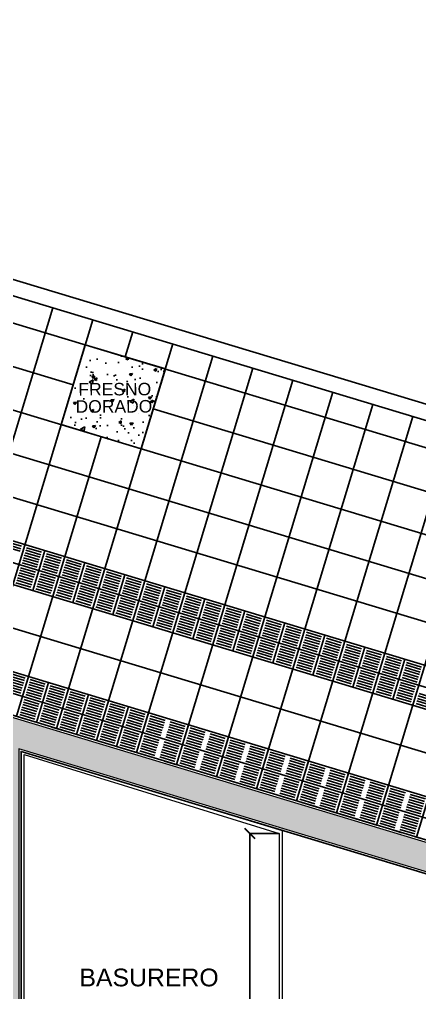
# Model space of a CAD drawing. Header units: inches. Extents: x -309 to 190, y -1585 to -1350.
# Drawn here: x -181.1 to -177.27, y -1384.93 to -1375.6 of the extents above; entities that cross this region are included whole.
import ezdxf
from ezdxf.lldxf.tags import DXFTag

# ---------------------------------------------------------------- set-up
doc = ezdxf.new("R2010")
doc.units = ezdxf.units.IN
doc.header["$MEASUREMENT"] = 0
doc.header["$PDMODE"] = 3
doc.linetypes.add('CENTER2', pattern=[1.125, 0.75, -0.125, 0.125, -0.125])
doc.linetypes.add('HIDDEN', pattern=[0.375, 0.25, -0.125])
doc.layers.get('0').update_dxf_attribs({"color": 9, "linetype": 'CONTINUOUS'})
doc.layers.get('DEFPOINTS').update_dxf_attribs({"color": 9, "linetype": 'CONTINUOUS'})
for name, color, linetype in [('10-TEXTO', 9, 'CONTINUOUS'), ('CIEGOS', 9, 'CONTINUOUS'), ('DET', 9, 'CONTINUOUS'), ('lm', 9, 'HIDDEN'), ('NO VIDENTES', 9, 'CONTINUOUS'), ('PROY', 9, 'HIDDEN2'), ('referencias', 9, 'CONTINUOUS'), ('REVOQUE', 9, 'CONTINUOUS'), ('V2', 9, 'CONTINUOUS')]:
    doc.layers.add(name, color=color, linetype=linetype)
doc.layers.add('cotas', color=9, linetype='CONTINUOUS', lineweight=15)
doc.layers.add('MURO 27', color=9, linetype='CONTINUOUS', lineweight=9)
doc.styles.add('COTAS', font='arial.ttf')
doc.styles.add('ROMANS', font='arial.ttf')
tags = doc.linetypes.add('HIDDEN2', pattern=[0.1875, 0.125, -0.0625]).pattern_tags.tags
tags[6:7] = [DXFTag(74, 4), DXFTag(75, 0), DXFTag(340, '0'), DXFTag(46, 1.0), DXFTag(50, 0.0), DXFTag(44, 0.0), DXFTag(45, 0.0)]
tags[4:5] = [DXFTag(74, 4), DXFTag(75, 0), DXFTag(340, '0'), DXFTag(46, 1.0), DXFTag(50, 0.0), DXFTag(44, 0.0), DXFTag(45, 0.0)]
doc.dimstyles.new('ploteo 100', dxfattribs={"dimscale": 0, "dimtxt": 0.22, "dimasz": 0.1, "dimexe": 0, "dimexo": 0, "dimgap": 0.05, "dimtad": 1, "dimzin": 0, "dimdsep": 46, "dimtxsty": 'COTAS', "dimblk1": 'ARCHTICK', "dimblk2": 'ARCHTICK', "dimsah": 1, "dimcen": 0.7, "dimclrd": 256, "dimclre": 256, "dimclrt": 256, "dimaunit": 1, "dimadec": 3, "dimazin": 0, "dimtfac": 1, "dimtmove": 2, "dimatfit": 3, "dimldrblk": 'ARCHTICK', "dimfxl": 1, "dimtolj": 1, "dimtzin": 0, "dimarcsym": 0})

# ---------------------------------------------------------------- blocks, each defined once
blk = doc.blocks.new('_ARCHTICK')
at = {"color": 0, "linetype": 'ByBlock', "const_width": 0.15}
blk.add_lwpolyline([(-0.5, -0.5), (0.5, 0.5)], dxfattribs=at)
blk = doc.blocks.new('*D147')
at = {"layer": 'cotas', "lineweight": -2, "transparency": 16777216}
for p, q in [((-178.6118, -1383.4023), (-178.8918, -1383.4023)), ((-178.8918, -1383.4023), (-178.8918, -1387.4016)), ((-179.8118, -1387.4016), (-178.8918, -1387.4016))]:
    blk.add_line(p, q, dxfattribs=at)
at = {"layer": 'DEFPOINTS', "color": 0, "transparency": 16777216}
for p in [(-178.6118, -1383.4023), (-179.8118, -1387.4016), (-178.8918, -1387.4016)]:
    blk.add_point(p, dxfattribs=at)
at = {"layer": 'cotas', "lineweight": -2, "transparency": 16777216, "xscale": 0.1, "yscale": 0.1, "zscale": 0.1}
for p, rotation in [((-178.8918, -1383.4023), 90), ((-178.8918, -1387.4016), 270)]:
    blk.add_blockref('_ARCHTICK', p, dxfattribs=dict(at, rotation=rotation))
at = {"layer": 'cotas', "transparency": 16777216, "insert": (-179.0541, -1385.4019), "char_height": 0.22, "attachment_point": 5, "rotation": 90, "style": 'COTAS'}
blk.add_mtext('\\A1;4.00', dxfattribs=at)

msp = doc.modelspace()

# ---------------------------------------------------------------- hatches: boundary and pattern name
at = {"layer": 'MURO 27'}
h = msp.add_hatch(color=256, dxfattribs=at)
h.paths.add_polyline_path([(-181.1018, -1382.5893), (-172.9664, -1385.0497), (-169.0218, -1390.3647), (-169.0218, -1399.0197), (-168.7518, -1399.0197), (-168.7518, -1390.2755), (-172.8028, -1384.8171), (-181.2888, -1382.2507), (-181.3718, -1382.5254), (-181.3718, -1384.8425), (-184.2118, -1384.8425), (-184.2118, -1385.1125), (-181.1018, -1385.1125)])
h.paths.add_polyline_path([(-168.7518, -1404.0597), (-169.0218, -1404.0597), (-169.0218, -1412.6484), (-169.0218, -1414.9837), (-169.0218, -1415.048), (-173.092, -1419.1182), (-176.5118, -1419.1182), (-176.5118, -1419.3882), (-172.9801, -1419.3882), (-168.7518, -1415.1599)])
at = {"layer": 'PROY'}
h = msp.add_hatch(dxfattribs=at)
h.set_pattern_fill('AR-CONC', color=256, scale=0.04, angle=-16.82674, style=0)
h.set_pattern_definition([(33.17326, (-85.35211, -1598.49984), (0.26735397, -0.10707874), [0.03, -0.33]), (338.17326, (-85.3521, -1598.49984), (0.03397317, 0.30406087), [0.024, -0.264]), (83.6247, (-85.32983, -1598.50876), (0.30132713, 0.19698213), [0.02549608, -0.28045684]), (29.35746, (-85.32895, -1598.42326), (0.389453, -0.1869504), [0.045, -0.495]), (79.8089, (-85.2965, -1598.43884), (0.4706522, 0.2647386), [0.0382441, -0.4206855]), (334.35742, (-85.32895, -1598.42326), (0.4706522, 0.2647386), [0.036, -0.396]), (4.17326, (-85.29646, -1598.45398), (0.18192024, -0.22326895), [0.03, -0.33]), (309.17326, (-85.29646, -1598.45398), (0.17712524, 0.2494671), [0.024, -0.264]), (54.6247, (-85.2813, -1598.4726), (0.35904548, 0.02619816), [0.02549608, -0.28045684]), (20.673256, (-85.35211, -1598.49984), (0.04320195, 0.126048325), [0, -0.2608, 0, -0.268, 0, -0.265]), (350.673256, (-85.35211, -1598.49984), (0.14639193, 0.12054871), [0, -0.1528, 0, -0.2548, 0, -0.101]), (310.673256, (-85.43749, -1598.47401), (0.20177496, -0.07044774), [0, -0.1, 0, -0.312, 0, -0.414]), (300.67326, (-85.47578, -1598.46244), (0.234878, -0.0292004), [0, -0.13, 0, -0.2072, 0, -0.294])])
h.paths.add_polyline_path([(-180.4666, -1378.7174), (-180.6982, -1379.4832), (-179.9324, -1379.7148), (-179.7008, -1378.949)])

# ---------------------------------------------------------------- linework, layer by layer
at = {"layer": 'CIEGOS'}
for points in [[(-204.0052, -1373.6882), (-171.8211, -1383.4215)], [(-204.0644, -1374.0882), (-172.0635, -1383.7661)], [(-204.1827, -1374.8882), (-172.5483, -1384.4553)]]:
    msp.add_lwpolyline(points, dxfattribs=at)
at = {"layer": 'DET'}
for points in [[(-203.7094, -1371.6882), (-170.6093, -1381.6985)], [(-203.8277, -1372.4882), (-171.094, -1382.3877)], [(-203.8883, -1372.8882), (-171.336, -1382.7329)], [(-203.946, -1373.2882), (-171.5788, -1383.0769)], [(-204.0348, -1373.8882), (-171.9423, -1383.5938)], [(-204.1235, -1374.4882), (-172.3059, -1384.1107)], [(-204.2123, -1375.0882), (-172.6803, -1384.6243)], [(-184.794, -1377.8266), (-180.5824, -1379.1003)], [(-181.8916, -1382.0475), (-180.7771, -1378.3623)], [(-181.5087, -1382.1633), (-180.3942, -1378.4781)], [(-180.0837, -1378.8332), (-180.0113, -1378.5939)], [(-180.743, -1382.3949), (-179.6285, -1378.7097)], [(-180.3601, -1382.5107), (-179.2456, -1378.8255)], [(-179.9772, -1382.6265), (-178.8627, -1378.9413)], [(-179.5943, -1382.7422), (-178.4799, -1379.0571)], [(-179.2115, -1382.858), (-178.097, -1379.1729)], [(-178.8286, -1382.9738), (-177.7141, -1379.2887)], [(-179.8166, -1379.3319), (-175.605, -1380.6056)], [(-178.4457, -1383.0896), (-177.3312, -1379.4045)], [(-178.0629, -1383.2054), (-176.9484, -1379.5202)], [(-181.1258, -1382.2791), (-180.3153, -1379.599)], [(-177.68, -1383.3212), (-176.5655, -1379.636)], [(-177.2971, -1383.437), (-176.1826, -1379.7518)], [(-180.9699, -1381.0726), (-180.8541, -1380.6897)], [(-180.587, -1381.1884), (-180.4712, -1380.8055)], [(-180.2042, -1381.3041), (-180.0884, -1380.9213)], [(-179.8213, -1381.4199), (-179.7055, -1381.0371)], [(-179.4384, -1381.5357), (-179.3226, -1381.1529)], [(-179.0555, -1381.6515), (-178.9397, -1381.2686)], [(-178.6727, -1381.7673), (-178.5569, -1381.3844)], [(-178.2898, -1381.8831), (-178.174, -1381.5002)], [(-177.9069, -1381.9989), (-177.7911, -1381.616)], [(-177.524, -1382.1147), (-177.4082, -1381.7318)], [(-180.9344, -1382.337), (-180.8186, -1381.9541)], [(-180.5515, -1382.4528), (-180.4357, -1382.0699)], [(-180.1687, -1382.5686), (-180.0529, -1382.1857)], [(-179.9772, -1382.6265), (-179.8614, -1382.2436)], [(-179.5943, -1382.7422), (-179.4786, -1382.3594)], [(-179.2115, -1382.858), (-179.0957, -1382.4752)], [(-178.8286, -1382.9738), (-178.7128, -1382.591)], [(-178.4457, -1383.0896), (-178.3299, -1382.7067)], [(-178.0629, -1383.2054), (-177.9471, -1382.8225)], [(-177.68, -1383.3212), (-177.5642, -1382.9383)], [(-177.2971, -1383.437), (-177.1813, -1383.0541)]]:
    msp.add_lwpolyline(points, dxfattribs=at)
at = {"layer": 'lm', "linetype": 'CENTER2'}
msp.add_lwpolyline([(-206.3913, -1374.6381), (-171.2368, -1385.2698)], dxfattribs=at)
at = {"layer": 'MURO 27'}
msp.add_lwpolyline([(-184.2118, -1384.8425), (-181.3718, -1384.8425), (-181.3718, -1382.5254), (-181.2888, -1382.2507), (-172.8028, -1384.8171), (-168.7518, -1390.2755), (-168.7518, -1399.0197), (-169.0218, -1399.0197), (-169.0218, -1390.3647), (-172.9664, -1385.0497), (-181.1018, -1382.5893), (-181.1018, -1385.1125), (-184.2118, -1385.1125)], dxfattribs=at)
at = {"layer": 'NO VIDENTES'}
for p, q in [((-181.2348, -1380.6529), (-181.0912, -1380.6963)), ((-181.2275, -1380.629), (-181.0839, -1380.6724)), ((-181.0767, -1380.6485), (-181.2203, -1380.6051)), ((-181.0361, -1380.6869), (-180.8925, -1380.7303)), ((-180.8853, -1380.7064), (-181.0289, -1380.6629)), ((-181.065, -1380.7826), (-180.9215, -1380.826)), ((-181.0578, -1380.7587), (-180.9142, -1380.8021)), ((-181.0506, -1380.7347), (-180.907, -1380.7782)), ((-181.0433, -1380.7108), (-180.8997, -1380.7542)), ((-180.8519, -1380.7687), (-180.7083, -1380.8121)), ((-180.8447, -1380.7448), (-180.7011, -1380.7882)), ((-180.6938, -1380.7643), (-180.8374, -1380.7208)), ((-180.646, -1380.7787), (-180.5024, -1380.8222)), ((-181.0867, -1380.8544), (-180.9432, -1380.8978)), ((-181.0723, -1380.8065), (-180.9287, -1380.8499)), ((-180.8808, -1380.8644), (-180.7373, -1380.9078)), ((-180.8736, -1380.8405), (-180.73, -1380.8839)), ((-180.8664, -1380.8166), (-180.7228, -1380.86)), ((-180.8591, -1380.7926), (-180.7155, -1380.8361)), ((-180.5313, -1380.9179), (-180.6749, -1380.8745)), ((-180.5241, -1380.8939), (-180.6677, -1380.8505)), ((-180.5169, -1380.87), (-180.6605, -1380.8266)), ((-180.5096, -1380.8461), (-180.6532, -1380.8027)), ((-180.4618, -1380.8606), (-180.3182, -1380.904)), ((-180.311, -1380.8801), (-180.4545, -1380.8366)), ((-181.1157, -1380.9501), (-180.9721, -1380.9935)), ((-181.1085, -1380.9262), (-180.9649, -1380.9696)), ((-181.1012, -1380.9022), (-180.9576, -1380.9457)), ((-181.094, -1380.8783), (-180.9504, -1380.9217)), ((-180.9098, -1380.9601), (-180.7662, -1381.0036)), ((-180.9025, -1380.9362), (-180.759, -1380.9796)), ((-180.8953, -1380.9123), (-180.7517, -1380.9557)), ((-180.5458, -1380.9657), (-180.6894, -1380.9223)), ((-180.5386, -1380.9418), (-180.6822, -1380.8984)), ((-180.4907, -1380.9563), (-180.3471, -1380.9997)), ((-180.4835, -1380.9324), (-180.3399, -1380.9758)), ((-180.4763, -1380.9084), (-180.3327, -1380.9518)), ((-180.469, -1380.8845), (-180.3254, -1380.9279)), ((-180.2848, -1380.9663), (-180.1412, -1381.0097)), ((-180.2776, -1380.9424), (-180.134, -1380.9858)), ((-180.2703, -1380.9185), (-180.1268, -1380.9619)), ((-180.1195, -1380.938), (-180.2631, -1380.8945)), ((-179.9281, -1380.9958), (-180.0717, -1380.9524)), ((-180.9866, -1381.0414), (-181.1302, -1380.998)), ((-181.1229, -1380.974), (-180.9794, -1381.0175)), ((-180.7952, -1381.0993), (-180.9387, -1381.0559)), ((-180.9315, -1381.0319), (-180.7879, -1381.0753)), ((-180.9243, -1381.008), (-180.7807, -1381.0514)), ((-180.917, -1380.9841), (-180.7734, -1381.0275)), ((-180.582, -1381.0854), (-180.7256, -1381.042)), ((-180.5748, -1381.0615), (-180.7183, -1381.018)), ((-180.5675, -1381.0375), (-180.7111, -1380.9941)), ((-180.5603, -1381.0136), (-180.7039, -1380.9702)), ((-180.5197, -1381.052), (-180.3761, -1381.0954)), ((-180.5124, -1381.0281), (-180.3689, -1381.0715)), ((-180.498, -1380.9802), (-180.3544, -1381.0236)), ((-180.3065, -1381.0381), (-180.1629, -1381.0815)), ((-180.2993, -1381.0142), (-180.1557, -1381.0576)), ((-180.2921, -1380.9902), (-180.1485, -1381.0337)), ((-180.1006, -1381.0481), (-179.957, -1381.0916)), ((-180.0934, -1381.0242), (-179.9498, -1381.0676)), ((-180.0861, -1381.0003), (-179.9426, -1381.0437)), ((-180.0789, -1380.9764), (-179.9353, -1381.0198)), ((-179.8947, -1381.0582), (-179.7511, -1381.1016)), ((-179.8875, -1381.0343), (-179.7439, -1381.0777)), ((-179.7367, -1381.0537), (-179.8802, -1381.0103)), ((-180.7473, -1381.1138), (-180.6037, -1381.1572)), ((-180.5965, -1381.1332), (-180.7401, -1381.0898)), ((-180.5892, -1381.1093), (-180.7328, -1381.0659)), ((-180.5486, -1381.1477), (-180.405, -1381.1911)), ((-180.5414, -1381.1238), (-180.3978, -1381.1672)), ((-180.5341, -1381.0999), (-180.3906, -1381.1433)), ((-180.5269, -1381.0759), (-180.3833, -1381.1194)), ((-180.3355, -1381.1338), (-180.1919, -1381.1772)), ((-180.3282, -1381.1099), (-180.1847, -1381.1533)), ((-180.321, -1381.086), (-180.1774, -1381.1294)), ((-180.1296, -1381.1439), (-179.986, -1381.1873)), ((-180.1151, -1381.096), (-179.9715, -1381.1394)), ((-180.1079, -1381.0721), (-179.9643, -1381.1155)), ((-179.9237, -1381.1539), (-179.7801, -1381.1973)), ((-179.9164, -1381.13), (-179.7728, -1381.1734)), ((-179.9092, -1381.106), (-179.7656, -1381.1495)), ((-179.9019, -1381.0821), (-179.7584, -1381.1255)), ((-179.5669, -1381.1834), (-179.7105, -1381.14)), ((-179.5597, -1381.1595), (-179.7033, -1381.1161)), ((-179.5525, -1381.1356), (-179.696, -1381.0921)), ((-179.6888, -1381.0682), (-179.5452, -1381.1116)), ((-179.5046, -1381.15), (-179.361, -1381.1935)), ((-179.3538, -1381.1695), (-179.4974, -1381.1261)), ((-180.4123, -1381.2151), (-180.5559, -1381.1716)), ((-180.2208, -1381.273), (-180.3644, -1381.2295)), ((-180.3572, -1381.2056), (-180.2136, -1381.249)), ((-180.3499, -1381.1817), (-180.2064, -1381.2251)), ((-180.3427, -1381.1578), (-180.1991, -1381.2012)), ((-180.1585, -1381.2396), (-180.0149, -1381.283)), ((-180.1513, -1381.2157), (-180.0077, -1381.2591)), ((-180.144, -1381.1917), (-180.0005, -1381.2351)), ((-180.1368, -1381.1678), (-179.9932, -1381.2112)), ((-179.9454, -1381.2257), (-179.8018, -1381.2691)), ((-179.9381, -1381.2018), (-179.7945, -1381.2452)), ((-179.5886, -1381.2552), (-179.7322, -1381.2118)), ((-179.5814, -1381.2313), (-179.725, -1381.1879)), ((-179.5742, -1381.2074), (-179.7177, -1381.1639)), ((-179.5335, -1381.2458), (-179.39, -1381.2892)), ((-179.5263, -1381.2218), (-179.3827, -1381.2653)), ((-179.5191, -1381.1979), (-179.3755, -1381.2413)), ((-179.5118, -1381.174), (-179.3683, -1381.2174)), ((-179.3204, -1381.2319), (-179.1768, -1381.2753)), ((-179.3132, -1381.2079), (-179.1696, -1381.2514)), ((-179.1623, -1381.2274), (-179.3059, -1381.184)), ((-178.9709, -1381.2853), (-179.1145, -1381.2419)), ((-180.0294, -1381.3309), (-180.173, -1381.2874)), ((-180.1657, -1381.2635), (-180.0222, -1381.3069)), ((-179.9743, -1381.3214), (-179.8307, -1381.3648)), ((-179.9671, -1381.2975), (-179.8235, -1381.3409)), ((-179.9598, -1381.2735), (-179.8163, -1381.317)), ((-179.9526, -1381.2496), (-179.809, -1381.293)), ((-179.6248, -1381.3749), (-179.7684, -1381.3314)), ((-179.6176, -1381.3509), (-179.7612, -1381.3075)), ((-179.6104, -1381.327), (-179.7539, -1381.2836)), ((-179.6031, -1381.3031), (-179.7467, -1381.2597)), ((-179.5625, -1381.3415), (-179.4189, -1381.3849)), ((-179.5553, -1381.3175), (-179.4117, -1381.361)), ((-179.5408, -1381.2697), (-179.3972, -1381.3131)), ((-179.3493, -1381.3276), (-179.2058, -1381.371)), ((-179.3421, -1381.3037), (-179.1985, -1381.3471)), ((-179.3349, -1381.2797), (-179.1913, -1381.3231)), ((-179.3276, -1381.2558), (-179.1841, -1381.2992)), ((-179.1434, -1381.3376), (-178.9999, -1381.381)), ((-179.1362, -1381.3137), (-178.9926, -1381.3571)), ((-179.129, -1381.2898), (-178.9854, -1381.3332)), ((-179.1217, -1381.2658), (-178.9781, -1381.3093)), ((-178.9303, -1381.3237), (-178.7867, -1381.3672)), ((-178.7795, -1381.3432), (-178.923, -1381.2998)), ((-179.838, -1381.3888), (-179.9815, -1381.3453)), ((-179.7901, -1381.4032), (-179.6465, -1381.4467)), ((-179.6393, -1381.4227), (-179.7829, -1381.3793)), ((-179.6321, -1381.3988), (-179.7756, -1381.3554)), ((-179.5842, -1381.4133), (-179.4406, -1381.4567)), ((-179.577, -1381.3893), (-179.4334, -1381.4328)), ((-179.5697, -1381.3654), (-179.4262, -1381.4088)), ((-179.3783, -1381.4233), (-179.2347, -1381.4667)), ((-179.3711, -1381.3994), (-179.2275, -1381.4428)), ((-179.3638, -1381.3754), (-179.2202, -1381.4189)), ((-179.1724, -1381.4333), (-179.0288, -1381.4768)), ((-179.1579, -1381.3855), (-179.0143, -1381.4289)), ((-179.1507, -1381.3616), (-179.0071, -1381.405)), ((-178.9592, -1381.4194), (-178.8157, -1381.4629)), ((-178.952, -1381.3955), (-178.8084, -1381.4389)), ((-178.9448, -1381.3716), (-178.8012, -1381.415)), ((-178.9375, -1381.3477), (-178.7939, -1381.3911)), ((-178.6097, -1381.4729), (-178.7533, -1381.4295)), ((-178.6025, -1381.449), (-178.7461, -1381.4056)), ((-178.5953, -1381.425), (-178.7388, -1381.3816)), ((-178.7316, -1381.3577), (-178.588, -1381.4011)), ((-178.3966, -1381.459), (-178.5402, -1381.4156)), ((-179.4551, -1381.5045), (-179.5987, -1381.4611)), ((-179.5914, -1381.4372), (-179.4479, -1381.4806)), ((-179.2637, -1381.5624), (-179.4072, -1381.519)), ((-179.4, -1381.4951), (-179.2564, -1381.5385)), ((-179.3928, -1381.4712), (-179.2492, -1381.5146)), ((-179.3855, -1381.4472), (-179.242, -1381.4907)), ((-179.2013, -1381.5291), (-179.0578, -1381.5725)), ((-179.1941, -1381.5051), (-179.0505, -1381.5486)), ((-179.1869, -1381.4812), (-179.0433, -1381.5246)), ((-179.1796, -1381.4573), (-179.036, -1381.5007)), ((-178.9882, -1381.5152), (-178.8446, -1381.5586)), ((-178.9809, -1381.4912), (-178.8374, -1381.5347)), ((-178.9665, -1381.4434), (-178.8229, -1381.4868)), ((-178.6315, -1381.5447), (-178.775, -1381.5013)), ((-178.6242, -1381.5208), (-178.7678, -1381.4773)), ((-178.617, -1381.4968), (-178.7606, -1381.4534)), ((-178.5691, -1381.5113), (-178.4255, -1381.5547)), ((-178.5619, -1381.4874), (-178.4183, -1381.5308)), ((-178.5546, -1381.4634), (-178.4111, -1381.5069)), ((-178.5474, -1381.4395), (-178.4038, -1381.4829)), ((-178.3632, -1381.5213), (-178.2196, -1381.5648)), ((-178.356, -1381.4974), (-178.2124, -1381.5408)), ((-178.2052, -1381.5169), (-178.3487, -1381.4735)), ((-179.0722, -1381.6203), (-179.2158, -1381.5769)), ((-179.2086, -1381.553), (-179.065, -1381.5964)), ((-179.0171, -1381.6109), (-178.8736, -1381.6543)), ((-179.0099, -1381.587), (-178.8663, -1381.6304)), ((-179.0027, -1381.563), (-178.8591, -1381.6064)), ((-178.9954, -1381.5391), (-178.8518, -1381.5825)), ((-178.6676, -1381.6643), (-178.8112, -1381.6209)), ((-178.6604, -1381.6404), (-178.804, -1381.597)), ((-178.6532, -1381.6165), (-178.7967, -1381.5731)), ((-178.6459, -1381.5926), (-178.7895, -1381.5491)), ((-178.5981, -1381.607), (-178.4545, -1381.6504)), ((-178.5836, -1381.5592), (-178.44, -1381.6026)), ((-178.5764, -1381.5352), (-178.4328, -1381.5787)), ((-178.3922, -1381.6171), (-178.2486, -1381.6605)), ((-178.3849, -1381.5931), (-178.2413, -1381.6366)), ((-178.3777, -1381.5692), (-178.2341, -1381.6126)), ((-178.3704, -1381.5453), (-178.2269, -1381.5887)), ((-178.179, -1381.6032), (-178.0354, -1381.6466)), ((-178.1718, -1381.5792), (-178.0282, -1381.6227)), ((-178.1645, -1381.5553), (-178.021, -1381.5987)), ((-178.0137, -1381.5748), (-178.1573, -1381.5314)), ((-177.9731, -1381.6132), (-177.8295, -1381.6566)), ((-177.8223, -1381.6327), (-177.9659, -1381.5893)), ((-178.8808, -1381.6782), (-179.0244, -1381.6348)), ((-178.8329, -1381.6927), (-178.6894, -1381.7361)), ((-178.6821, -1381.7122), (-178.8257, -1381.6688)), ((-178.6749, -1381.6883), (-178.8185, -1381.6449)), ((-178.627, -1381.7027), (-178.4834, -1381.7462)), ((-178.6198, -1381.6788), (-178.4762, -1381.7222)), ((-178.6125, -1381.6549), (-178.469, -1381.6983)), ((-178.6053, -1381.631), (-178.4617, -1381.6744)), ((-178.4211, -1381.7128), (-178.2775, -1381.7562)), ((-178.4139, -1381.6889), (-178.2703, -1381.7323)), ((-178.4066, -1381.6649), (-178.2631, -1381.7083)), ((-178.2007, -1381.675), (-178.0571, -1381.7184)), ((-178.1935, -1381.651), (-178.0499, -1381.6945)), ((-178.1862, -1381.6271), (-178.0427, -1381.6705)), ((-178.002, -1381.7089), (-177.8585, -1381.7523)), ((-177.9948, -1381.685), (-177.8512, -1381.7284)), ((-177.9876, -1381.6611), (-177.844, -1381.7045)), ((-177.9803, -1381.6371), (-177.8368, -1381.6806)), ((-177.6453, -1381.7385), (-177.7889, -1381.695)), ((-177.6381, -1381.7145), (-177.7817, -1381.6711)), ((-177.7744, -1381.6472), (-177.6308, -1381.6906)), ((-177.4394, -1381.7485), (-177.583, -1381.7051)), ((-178.4979, -1381.794), (-178.6415, -1381.7506)), ((-178.6343, -1381.7267), (-178.4907, -1381.7701)), ((-178.3065, -1381.8519), (-178.4501, -1381.8085)), ((-178.4428, -1381.7846), (-178.2992, -1381.828)), ((-178.4356, -1381.7606), (-178.292, -1381.8041)), ((-178.4283, -1381.7367), (-178.2848, -1381.7801)), ((-178.2369, -1381.7946), (-178.0933, -1381.838)), ((-178.2297, -1381.7707), (-178.0861, -1381.8141)), ((-178.2224, -1381.7467), (-178.0789, -1381.7902)), ((-178.2152, -1381.7228), (-178.0716, -1381.7662)), ((-178.031, -1381.8046), (-177.8874, -1381.8481)), ((-178.0238, -1381.7807), (-177.8802, -1381.8241)), ((-178.0093, -1381.7329), (-177.8657, -1381.7763)), ((-177.6743, -1381.8342), (-177.8178, -1381.7908)), ((-177.667, -1381.8102), (-177.8106, -1381.7668)), ((-177.6598, -1381.7863), (-177.8034, -1381.7429)), ((-177.6526, -1381.7624), (-177.7961, -1381.719)), ((-177.6119, -1381.8008), (-177.4684, -1381.8442)), ((-177.6047, -1381.7769), (-177.4611, -1381.8203)), ((-177.5975, -1381.7529), (-177.4539, -1381.7964)), ((-177.5902, -1381.729), (-177.4466, -1381.7724)), ((-177.3988, -1381.7869), (-177.2552, -1381.8303)), ((-177.248, -1381.8064), (-177.3916, -1381.763)), ((-181.192, -1381.8934), (-181.0485, -1381.9368)), ((-181.0412, -1381.9129), (-181.1848, -1381.8695)), ((-178.115, -1381.9098), (-178.2586, -1381.8664)), ((-178.2514, -1381.8425), (-178.1078, -1381.8859)), ((-178.2441, -1381.8185), (-178.1006, -1381.862)), ((-178.0599, -1381.9004), (-177.9164, -1381.9438)), ((-178.0527, -1381.8764), (-177.9091, -1381.9199)), ((-178.0455, -1381.8525), (-177.9019, -1381.8959)), ((-178.0382, -1381.8286), (-177.8947, -1381.872)), ((-177.7032, -1381.9299), (-177.8468, -1381.8865)), ((-177.696, -1381.906), (-177.8396, -1381.8625)), ((-177.6887, -1381.882), (-177.8323, -1381.8386)), ((-177.6409, -1381.8965), (-177.4973, -1381.9399)), ((-177.6264, -1381.8486), (-177.4828, -1381.8921)), ((-177.6192, -1381.8247), (-177.4756, -1381.8681)), ((-177.4277, -1381.8826), (-177.2842, -1381.926)), ((-177.4205, -1381.8587), (-177.2769, -1381.9021)), ((-177.4133, -1381.8348), (-177.2697, -1381.8782)), ((-177.406, -1381.8108), (-177.2624, -1381.8542)), ((-181.221, -1381.9891), (-181.0774, -1382.0325)), ((-181.2137, -1381.9652), (-181.0702, -1382.0086)), ((-181.2065, -1381.9413), (-181.0629, -1381.9847)), ((-181.1993, -1381.9173), (-181.0557, -1381.9607)), ((-180.8643, -1382.0186), (-181.0078, -1381.9752)), ((-180.857, -1381.9947), (-181.0006, -1381.9513)), ((-180.9934, -1381.9274), (-180.8498, -1381.9708)), ((-180.6583, -1382.0287), (-180.8019, -1381.9853)), ((-177.9236, -1381.9677), (-178.0672, -1381.9243)), ((-177.8757, -1381.9822), (-177.7322, -1382.0256)), ((-177.7249, -1382.0017), (-177.8685, -1381.9583)), ((-177.7177, -1381.9778), (-177.8613, -1381.9343)), ((-177.7105, -1381.9538), (-177.854, -1381.9104)), ((-177.6698, -1381.9922), (-177.5263, -1382.0356)), ((-177.6626, -1381.9683), (-177.519, -1382.0117)), ((-177.6554, -1381.9444), (-177.5118, -1381.9878)), ((-177.6481, -1381.9204), (-177.5045, -1381.9639)), ((-177.4567, -1381.9783), (-177.3131, -1382.0218)), ((-177.4494, -1381.9544), (-177.3059, -1381.9978)), ((-177.435, -1381.9065), (-177.2914, -1381.95)), ((-181.2282, -1382.013), (-181.0846, -1382.0565)), ((-180.8932, -1382.1144), (-181.0368, -1382.0709)), ((-180.886, -1382.0904), (-181.0295, -1382.047)), ((-180.8787, -1382.0665), (-181.0223, -1382.0231)), ((-180.8715, -1382.0426), (-181.0151, -1381.9991)), ((-180.8309, -1382.081), (-180.6873, -1382.1244)), ((-180.8236, -1382.057), (-180.6801, -1382.1005)), ((-180.8164, -1382.0331), (-180.6728, -1382.0765)), ((-180.8092, -1382.0092), (-180.6656, -1382.0526)), ((-180.4741, -1382.1105), (-180.6177, -1382.0671)), ((-180.6105, -1382.0432), (-180.4669, -1382.0866)), ((-177.5407, -1382.0835), (-177.6843, -1382.0401)), ((-177.6771, -1382.0162), (-177.5335, -1382.0596)), ((-177.4856, -1382.074), (-177.3421, -1382.1175)), ((-177.4784, -1382.0501), (-177.3348, -1382.0935)), ((-177.4712, -1382.0262), (-177.3276, -1382.0696)), ((-177.4639, -1382.0023), (-177.3203, -1382.0457)), ((-177.2797, -1382.0841), (-177.1361, -1382.1275)), ((-177.2725, -1382.0602), (-177.1289, -1382.1036)), ((-180.9221, -1382.2101), (-181.0657, -1382.1667)), ((-180.9149, -1382.1861), (-181.0585, -1382.1427)), ((-180.9077, -1382.1622), (-181.0512, -1382.1188)), ((-180.8598, -1382.1767), (-180.7162, -1382.2201)), ((-180.8453, -1382.1288), (-180.7018, -1382.1723)), ((-180.8381, -1382.1049), (-180.6945, -1382.1483)), ((-180.5031, -1382.2062), (-180.6467, -1382.1628)), ((-180.4959, -1382.1823), (-180.6394, -1382.1389)), ((-180.4886, -1382.1584), (-180.6322, -1382.1149)), ((-180.4814, -1382.1344), (-180.625, -1382.091)), ((-180.4408, -1382.1728), (-180.2972, -1382.2163)), ((-180.4335, -1382.1489), (-180.2899, -1382.1923)), ((-180.4263, -1382.125), (-180.2827, -1382.1684)), ((-180.2755, -1382.1445), (-180.419, -1382.101)), ((-180.084, -1382.2024), (-180.2276, -1382.1589)), ((-177.3493, -1382.1414), (-177.4929, -1382.098)), ((-177.1579, -1382.1993), (-177.3014, -1382.1559)), ((-177.2942, -1382.1319), (-177.1506, -1382.1754)), ((-177.287, -1382.108), (-177.1434, -1382.1514)), ((-181.0947, -1382.2624), (-180.9511, -1382.3058)), ((-180.9439, -1382.2819), (-181.0874, -1382.2384)), ((-180.9366, -1382.2579), (-181.0802, -1382.2145)), ((-180.9294, -1382.234), (-181.073, -1382.1906)), ((-180.8888, -1382.2724), (-180.7452, -1382.3158)), ((-180.8815, -1382.2485), (-180.7379, -1382.2919)), ((-180.8743, -1382.2246), (-180.7307, -1382.268)), ((-180.867, -1382.2006), (-180.7235, -1382.244)), ((-180.532, -1382.3019), (-180.6756, -1382.2585)), ((-180.5248, -1382.278), (-180.6684, -1382.2346)), ((-180.5103, -1382.2302), (-180.6539, -1382.1867)), ((-180.4625, -1382.2446), (-180.3189, -1382.288)), ((-180.4552, -1382.2207), (-180.3117, -1382.2641)), ((-180.448, -1382.1968), (-180.3044, -1382.2402)), ((-180.2566, -1382.2547), (-180.113, -1382.2981)), ((-180.2493, -1382.2307), (-180.1057, -1382.2742)), ((-180.2421, -1382.2068), (-180.0985, -1382.2502)), ((-180.2348, -1382.1829), (-180.0913, -1382.2263)), ((-179.9071, -1382.3081), (-180.0506, -1382.2647)), ((-179.8998, -1382.2842), (-180.0434, -1382.2408)), ((-180.0362, -1382.2168), (-179.8926, -1382.2603)), ((-179.7012, -1382.3182), (-179.8447, -1382.2747)), ((-180.7597, -1382.3637), (-180.9032, -1382.3203)), ((-180.896, -1382.2963), (-180.7524, -1382.3398)), ((-180.561, -1382.3977), (-180.7046, -1382.3542)), ((-180.5537, -1382.3737), (-180.6973, -1382.3303)), ((-180.5465, -1382.3498), (-180.6901, -1382.3064)), ((-180.5393, -1382.3259), (-180.6828, -1382.2824)), ((-180.4986, -1382.3643), (-180.3551, -1382.4077)), ((-180.4914, -1382.3403), (-180.3478, -1382.3838)), ((-180.4842, -1382.3164), (-180.3406, -1382.3598)), ((-180.4769, -1382.2925), (-180.3334, -1382.3359)), ((-180.2855, -1382.3504), (-180.1419, -1382.3938)), ((-180.271, -1382.3025), (-180.1275, -1382.3459)), ((-180.2638, -1382.2786), (-180.1202, -1382.322)), ((-179.936, -1382.4038), (-180.0796, -1382.3604)), ((-179.9288, -1382.3799), (-180.0724, -1382.3365)), ((-179.9215, -1382.356), (-180.0651, -1382.3126)), ((-179.9143, -1382.332), (-180.0579, -1382.2886)), ((-179.8664, -1382.3465), (-179.7229, -1382.3899)), ((-179.8592, -1382.3226), (-179.7156, -1382.366)), ((-179.852, -1382.2987), (-179.7084, -1382.3421)), ((-179.517, -1382.4), (-179.6605, -1382.3566)), ((-179.6533, -1382.3326), (-179.5097, -1382.3761)), ((-180.7118, -1382.3782), (-180.5682, -1382.4216)), ((-180.3768, -1382.4795), (-180.5204, -1382.4361)), ((-180.5131, -1382.4121), (-180.3695, -1382.4556)), ((-180.5059, -1382.3882), (-180.3623, -1382.4316)), ((-180.3144, -1382.4461), (-180.1709, -1382.4895)), ((-180.3072, -1382.4222), (-180.1636, -1382.4656)), ((-180.3, -1382.3982), (-180.1564, -1382.4417)), ((-180.2927, -1382.3743), (-180.1492, -1382.4177)), ((-179.965, -1382.4996), (-180.1085, -1382.4561)), ((-179.9577, -1382.4756), (-180.1013, -1382.4322)), ((-179.9505, -1382.4517), (-180.0941, -1382.4083)), ((-179.8882, -1382.4183), (-179.7446, -1382.4617)), ((-179.8809, -1382.3944), (-179.7373, -1382.4378)), ((-179.8737, -1382.3705), (-179.7301, -1382.4139)), ((-179.5459, -1382.4957), (-179.6895, -1382.4523)), ((-179.5387, -1382.4718), (-179.6822, -1382.4283)), ((-179.5314, -1382.4478), (-179.675, -1382.4044)), ((-179.5242, -1382.4239), (-179.6678, -1382.3805)), ((-179.4763, -1382.4384), (-179.3328, -1382.4818)), ((-179.4691, -1382.4145), (-179.3255, -1382.4579)), ((-179.3183, -1382.4339), (-179.4619, -1382.3905)), ((-179.1268, -1382.4918), (-179.2704, -1382.4484)), ((-180.1853, -1382.5374), (-180.3289, -1382.494)), ((-180.3217, -1382.47), (-180.1781, -1382.5134)), ((-180.1375, -1382.5519), (-179.9939, -1382.5953)), ((-179.9867, -1382.5713), (-180.1302, -1382.5279)), ((-179.9794, -1382.5474), (-180.123, -1382.504)), ((-179.9722, -1382.5235), (-180.1158, -1382.4801)), ((-179.9243, -1382.538), (-179.7808, -1382.5814)), ((-179.9171, -1382.514), (-179.7735, -1382.5575)), ((-179.9099, -1382.4901), (-179.7663, -1382.5335)), ((-179.9026, -1382.4662), (-179.7591, -1382.5096)), ((-179.5749, -1382.5914), (-179.7184, -1382.548)), ((-179.5676, -1382.5675), (-179.7112, -1382.5241)), ((-179.5531, -1382.5196), (-179.6967, -1382.4762)), ((-179.5053, -1382.5341), (-179.3617, -1382.5775)), ((-179.498, -1382.5102), (-179.3545, -1382.5536)), ((-179.4908, -1382.4862), (-179.3472, -1382.5297)), ((-179.4836, -1382.4623), (-179.34, -1382.5057)), ((-179.2994, -1382.5441), (-179.1558, -1382.5876)), ((-179.2921, -1382.5202), (-179.1486, -1382.5636)), ((-179.2849, -1382.4963), (-179.1413, -1382.5397)), ((-179.2777, -1382.4724), (-179.1341, -1382.5158)), ((-178.9499, -1382.5976), (-179.0935, -1382.5542)), ((-178.9426, -1382.5737), (-179.0862, -1382.5302)), ((-179.079, -1382.5063), (-178.9354, -1382.5497)), ((-179.8025, -1382.6532), (-179.9461, -1382.6097)), ((-179.9388, -1382.5858), (-179.7952, -1382.6292)), ((-179.9316, -1382.5619), (-179.788, -1382.6053)), ((-179.6038, -1382.6871), (-179.7474, -1382.6437)), ((-179.5966, -1382.6632), (-179.7401, -1382.6198)), ((-179.5893, -1382.6393), (-179.7329, -1382.5959)), ((-179.5821, -1382.6153), (-179.7257, -1382.5719)), ((-179.5342, -1382.6298), (-179.3907, -1382.6732)), ((-179.527, -1382.6059), (-179.3834, -1382.6493)), ((-179.5198, -1382.582), (-179.3762, -1382.6254)), ((-179.3283, -1382.6399), (-179.1847, -1382.6833)), ((-179.3138, -1382.592), (-179.1703, -1382.6354)), ((-179.3066, -1382.5681), (-179.163, -1382.6115)), ((-178.9716, -1382.6694), (-179.1152, -1382.626)), ((-178.9644, -1382.6455), (-179.1079, -1382.602)), ((-178.9571, -1382.6215), (-179.1007, -1382.5781)), ((-178.9093, -1382.636), (-178.7657, -1382.6794)), ((-178.902, -1382.6121), (-178.7584, -1382.6555)), ((-178.8948, -1382.5881), (-178.7512, -1382.6316)), ((-178.744, -1382.6076), (-178.8875, -1382.5642)), ((-178.5598, -1382.6895), (-178.7033, -1382.646)), ((-178.6961, -1382.6221), (-178.5525, -1382.6655)), ((-179.7546, -1382.6676), (-179.611, -1382.7111)), ((-179.4196, -1382.769), (-179.5632, -1382.7255)), ((-179.5559, -1382.7016), (-179.4124, -1382.745)), ((-179.5487, -1382.6777), (-179.4051, -1382.7211)), ((-179.5415, -1382.6538), (-179.3979, -1382.6972)), ((-179.3573, -1382.7356), (-179.2137, -1382.779)), ((-179.35, -1382.7116), (-179.2065, -1382.7551)), ((-179.3428, -1382.6877), (-179.1992, -1382.7311)), ((-179.3356, -1382.6638), (-179.192, -1382.7072)), ((-179.0005, -1382.7651), (-179.1441, -1382.7217)), ((-178.9933, -1382.7412), (-179.1369, -1382.6978)), ((-178.9788, -1382.6933), (-179.1224, -1382.6499)), ((-178.931, -1382.7078), (-178.7874, -1382.7512)), ((-178.9237, -1382.6839), (-178.7802, -1382.7273)), ((-178.9165, -1382.6599), (-178.7729, -1382.7034)), ((-178.5887, -1382.7852), (-178.7323, -1382.7418)), ((-178.5815, -1382.7612), (-178.7251, -1382.7178)), ((-178.5742, -1382.7373), (-178.7178, -1382.6939)), ((-178.567, -1382.7134), (-178.7106, -1382.67)), ((-178.5191, -1382.7279), (-178.3756, -1382.7713)), ((-178.5119, -1382.7039), (-178.3683, -1382.7474)), ((-178.3611, -1382.7234), (-178.5047, -1382.68)), ((-178.1697, -1382.7813), (-178.3132, -1382.7379)), ((-179.2282, -1382.8269), (-179.3717, -1382.7834)), ((-179.3645, -1382.7595), (-179.2209, -1382.8029)), ((-179.0295, -1382.8608), (-179.1731, -1382.8174)), ((-179.0223, -1382.8369), (-179.1658, -1382.7935)), ((-179.015, -1382.813), (-179.1586, -1382.7695)), ((-179.0078, -1382.789), (-179.1514, -1382.7456)), ((-178.9672, -1382.8274), (-178.8236, -1382.8709)), ((-178.9599, -1382.8035), (-178.8163, -1382.8469)), ((-178.9527, -1382.7796), (-178.8091, -1382.823)), ((-178.9454, -1382.7556), (-178.8019, -1382.7991)), ((-178.6104, -1382.857), (-178.754, -1382.8135)), ((-178.596, -1382.8091), (-178.7395, -1382.7657)), ((-178.5481, -1382.8236), (-178.4045, -1382.867)), ((-178.5409, -1382.7997), (-178.3973, -1382.8431)), ((-178.5336, -1382.7757), (-178.39, -1382.8191)), ((-178.5264, -1382.7518), (-178.3828, -1382.7952)), ((-178.3422, -1382.8336), (-178.1986, -1382.877)), ((-178.3349, -1382.8097), (-178.1914, -1382.8531)), ((-178.3277, -1382.7858), (-178.1841, -1382.8292)), ((-178.3205, -1382.7618), (-178.1769, -1382.8053)), ((-177.9855, -1382.8631), (-178.129, -1382.8197)), ((-178.1218, -1382.7958), (-177.9782, -1382.8392)), ((-179.1803, -1382.8413), (-179.0367, -1382.8848)), ((-178.8453, -1382.9426), (-178.9889, -1382.8992)), ((-178.9816, -1382.8753), (-178.8381, -1382.9187)), ((-178.9744, -1382.8514), (-178.8308, -1382.8948)), ((-178.6394, -1382.9527), (-178.783, -1382.9093)), ((-178.6321, -1382.9288), (-178.7757, -1382.8853)), ((-178.6249, -1382.9048), (-178.7685, -1382.8614)), ((-178.6177, -1382.8809), (-178.7612, -1382.8375)), ((-178.577, -1382.9193), (-178.4335, -1382.9627)), ((-178.5698, -1382.8954), (-178.4262, -1382.9388)), ((-178.5626, -1382.8714), (-178.419, -1382.9149)), ((-178.3567, -1382.8815), (-178.2131, -1382.9249)), ((-178.3494, -1382.8575), (-178.2058, -1382.901)), ((-178.0144, -1382.9589), (-178.158, -1382.9154)), ((-178.0072, -1382.9349), (-178.1507, -1382.8915)), ((-177.9999, -1382.911), (-178.1435, -1382.8676)), ((-177.9927, -1382.8871), (-178.1363, -1382.8437)), ((-177.9521, -1382.9255), (-177.8085, -1382.9689)), ((-177.9448, -1382.9015), (-177.8013, -1382.945)), ((-177.9376, -1382.8776), (-177.794, -1382.921)), ((-177.7868, -1382.8971), (-177.9304, -1382.8537)), ((-177.7389, -1382.9116), (-177.5953, -1382.955)), ((-178.7974, -1382.9571), (-178.6539, -1383.0005)), ((-178.6466, -1382.9766), (-178.7902, -1382.9332)), ((-178.4624, -1383.0584), (-178.606, -1383.015)), ((-178.5988, -1382.9911), (-178.4552, -1383.0345)), ((-178.5915, -1382.9672), (-178.4479, -1383.0106)), ((-178.5843, -1382.9432), (-178.4407, -1382.9867)), ((-178.3928, -1383.0011), (-178.2493, -1383.0445)), ((-178.3856, -1382.9772), (-178.242, -1383.0206)), ((-178.3784, -1382.9533), (-178.2348, -1382.9967)), ((-178.3711, -1382.9293), (-178.2276, -1382.9728)), ((-178.0434, -1383.0546), (-178.1869, -1383.0112)), ((-178.0361, -1383.0307), (-178.1797, -1382.9872)), ((-178.0216, -1382.9828), (-178.1652, -1382.9394)), ((-177.9738, -1382.9973), (-177.8302, -1383.0407)), ((-177.9665, -1382.9733), (-177.823, -1383.0168)), ((-177.9593, -1382.9494), (-177.8157, -1382.9928)), ((-177.6243, -1383.0507), (-177.7679, -1383.0073)), ((-177.6171, -1383.0268), (-177.7606, -1382.9834)), ((-177.6098, -1383.0029), (-177.7534, -1382.9594)), ((-177.6026, -1382.9789), (-177.7462, -1382.9355)), ((-177.562, -1383.0173), (-177.4184, -1383.0608)), ((-177.5547, -1382.9934), (-177.4111, -1383.0368)), ((-177.4039, -1383.0129), (-177.5475, -1382.9695)), ((-178.271, -1383.1163), (-178.4146, -1383.0729)), ((-178.4073, -1383.049), (-178.2637, -1383.0924)), ((-178.4001, -1383.0251), (-178.2565, -1383.0685)), ((-178.0723, -1383.1503), (-178.2159, -1383.1069)), ((-178.0651, -1383.1264), (-178.2086, -1383.083)), ((-178.0578, -1383.1024), (-178.2014, -1383.059)), ((-178.0506, -1383.0785), (-178.1942, -1383.0351)), ((-178.0027, -1383.093), (-177.8592, -1383.1364)), ((-177.9955, -1383.0691), (-177.8519, -1383.1125)), ((-177.9883, -1383.0451), (-177.8447, -1383.0885)), ((-177.6532, -1383.1464), (-177.7968, -1383.103)), ((-177.6388, -1383.0986), (-177.7823, -1383.0552)), ((-177.6315, -1383.0747), (-177.7751, -1383.0312)), ((-177.5909, -1383.1131), (-177.4473, -1383.1565)), ((-177.5837, -1383.0891), (-177.4401, -1383.1326)), ((-177.5764, -1383.0652), (-177.4329, -1383.1086)), ((-177.5692, -1383.0413), (-177.4256, -1383.0847)), ((-177.3778, -1383.0992), (-177.2342, -1383.1426)), ((-177.3705, -1383.0752), (-177.2269, -1383.1187)), ((-177.3633, -1383.0513), (-177.2197, -1383.0947)), ((-177.2125, -1383.0708), (-177.3561, -1383.0274)), ((-178.2231, -1383.1308), (-178.0795, -1383.1742)), ((-177.8881, -1383.2321), (-178.0317, -1383.1887)), ((-178.0244, -1383.1648), (-177.8809, -1383.2082)), ((-178.0172, -1383.1408), (-177.8736, -1383.1843)), ((-178.01, -1383.1169), (-177.8664, -1383.1603)), ((-177.6822, -1383.2422), (-177.8258, -1383.1987)), ((-177.675, -1383.2182), (-177.8185, -1383.1748)), ((-177.6677, -1383.1943), (-177.8113, -1383.1509)), ((-177.6605, -1383.1704), (-177.8041, -1383.127)), ((-177.6126, -1383.1848), (-177.469, -1383.2283)), ((-177.6054, -1383.1609), (-177.4618, -1383.2043)), ((-177.3995, -1383.171), (-177.2559, -1383.2144)), ((-177.3922, -1383.147), (-177.2487, -1383.1904)), ((-177.385, -1383.1231), (-177.2414, -1383.1665)), ((-177.8402, -1383.2466), (-177.6967, -1383.29)), ((-177.6894, -1383.2661), (-177.833, -1383.2227)), ((-177.6416, -1383.2806), (-177.498, -1383.324)), ((-177.6343, -1383.2566), (-177.4908, -1383.3001)), ((-177.6271, -1383.2327), (-177.4835, -1383.2761)), ((-177.6199, -1383.2088), (-177.4763, -1383.2522)), ((-177.4357, -1383.2906), (-177.2921, -1383.334)), ((-177.4284, -1383.2667), (-177.2848, -1383.3101)), ((-177.4212, -1383.2427), (-177.2776, -1383.2862)), ((-177.4139, -1383.2188), (-177.2704, -1383.2622)), ((-177.5052, -1383.3479), (-177.6488, -1383.3045)), ((-177.3138, -1383.4058), (-177.4574, -1383.3624)), ((-177.4501, -1383.3385), (-177.3066, -1383.3819)), ((-177.4429, -1383.3145), (-177.2993, -1383.358))]:
    msp.add_line(p, q, dxfattribs=at)
at = {"layer": 'referencias', "linetype": 'Continuous', "lineweight": 5}
for points in [[(-181.0818, -1387.4316), (-181.0818, -1382.6162), (-178.5818, -1383.3723), (-178.5818, -1387.4316)], [(-181.0518, -1387.4016), (-181.0518, -1382.6462), (-178.6118, -1383.4023), (-178.6118, -1387.4316)]]:
    msp.add_lwpolyline(points, dxfattribs=at)
at = {"layer": 'REVOQUE'}
for points in [[(-184.1918, -1384.8225), (-181.3918, -1384.8225), (-181.3918, -1382.5225), (-181.3021, -1382.2258), (-172.7906, -1384.7999), (-168.7318, -1390.2689), (-168.7318, -1399.0397), (-169.0418, -1399.0397), (-169.0418, -1397.7897)], [(-169.0418, -1393.2097), (-169.0418, -1390.3714), (-172.9785, -1385.067), (-181.0818, -1382.6162), (-181.0818, -1385.1325), (-184.1918, -1385.1325)]]:
    msp.add_lwpolyline(points, dxfattribs=at)
at = {"layer": 'V2'}
for points in [[(-272.7318, -1415.4082, 0.414214), (-264.7318, -1423.4082), (-172.7318, -1423.4082, 0.414214), (-164.7318, -1415.4082), (-164.7318, -1390.4819, 0.330583), (-171.8369, -1380.9101), (-202.5175, -1371.6307, 0.073558), (-204.8335, -1371.2882), (-264.7318, -1371.2882, 0.414214), (-272.7318, -1379.2882)], [(-272.5818, -1415.4082, 0.414214), (-264.7318, -1423.2582), (-172.7318, -1423.2582, 0.414214), (-164.8818, -1415.4082), (-164.8818, -1390.4819, 0.330583), (-171.8803, -1381.0537), (-202.5609, -1371.7743, 0.073558), (-204.8335, -1371.4382), (-264.7318, -1371.4382, 0.414214), (-272.5818, -1379.2882)]]:
    msp.add_lwpolyline(points, format="xyb", close=True, dxfattribs=at)
msp.add_lwpolyline([(-179.9324, -1379.7148), (-180.6982, -1379.4832), (-180.4666, -1378.7174), (-179.7008, -1378.949)], close=True, dxfattribs=at)

# ---------------------------------------------------------------- texts
at = {"layer": '10-TEXTO', "style": 'ROMANS'}
for s, p in [('FRESNO', (-180.5327, -1379.2039)), ('DORADO', (-180.5594, -1379.3689))]:
    msp.add_text(s, height=0.1197, rotation=0.19099, dxfattribs=at).set_placement(p)
at = {"layer": '10-TEXTO', "insert": (-180.5231, -1384.6974), "char_height": 0.17, "width": 1.311748, "attachment_point": 1, "style": 'ROMANS'}
msp.add_mtext('BASURERO', dxfattribs=at)

# ---------------------------------------------------------------- dimensions: what is measured, and where the dimension line sits
at = {"layer": 'cotas'}
dim = msp.add_linear_dim(base=(-178.8918, -1387.4016), p1=(-178.6118, -1383.4023), p2=(-179.8118, -1387.4016), angle=90, dimstyle='ploteo 100', override={"dimscale": 1, "dimfxl": 20}, dxfattribs=at)
dim.commit()
dim.dimension.update_dxf_attribs({"geometry": '*D147', "text_midpoint": (-179.0541, -1385.4019)})

doc.saveas('drawing.dxf')
